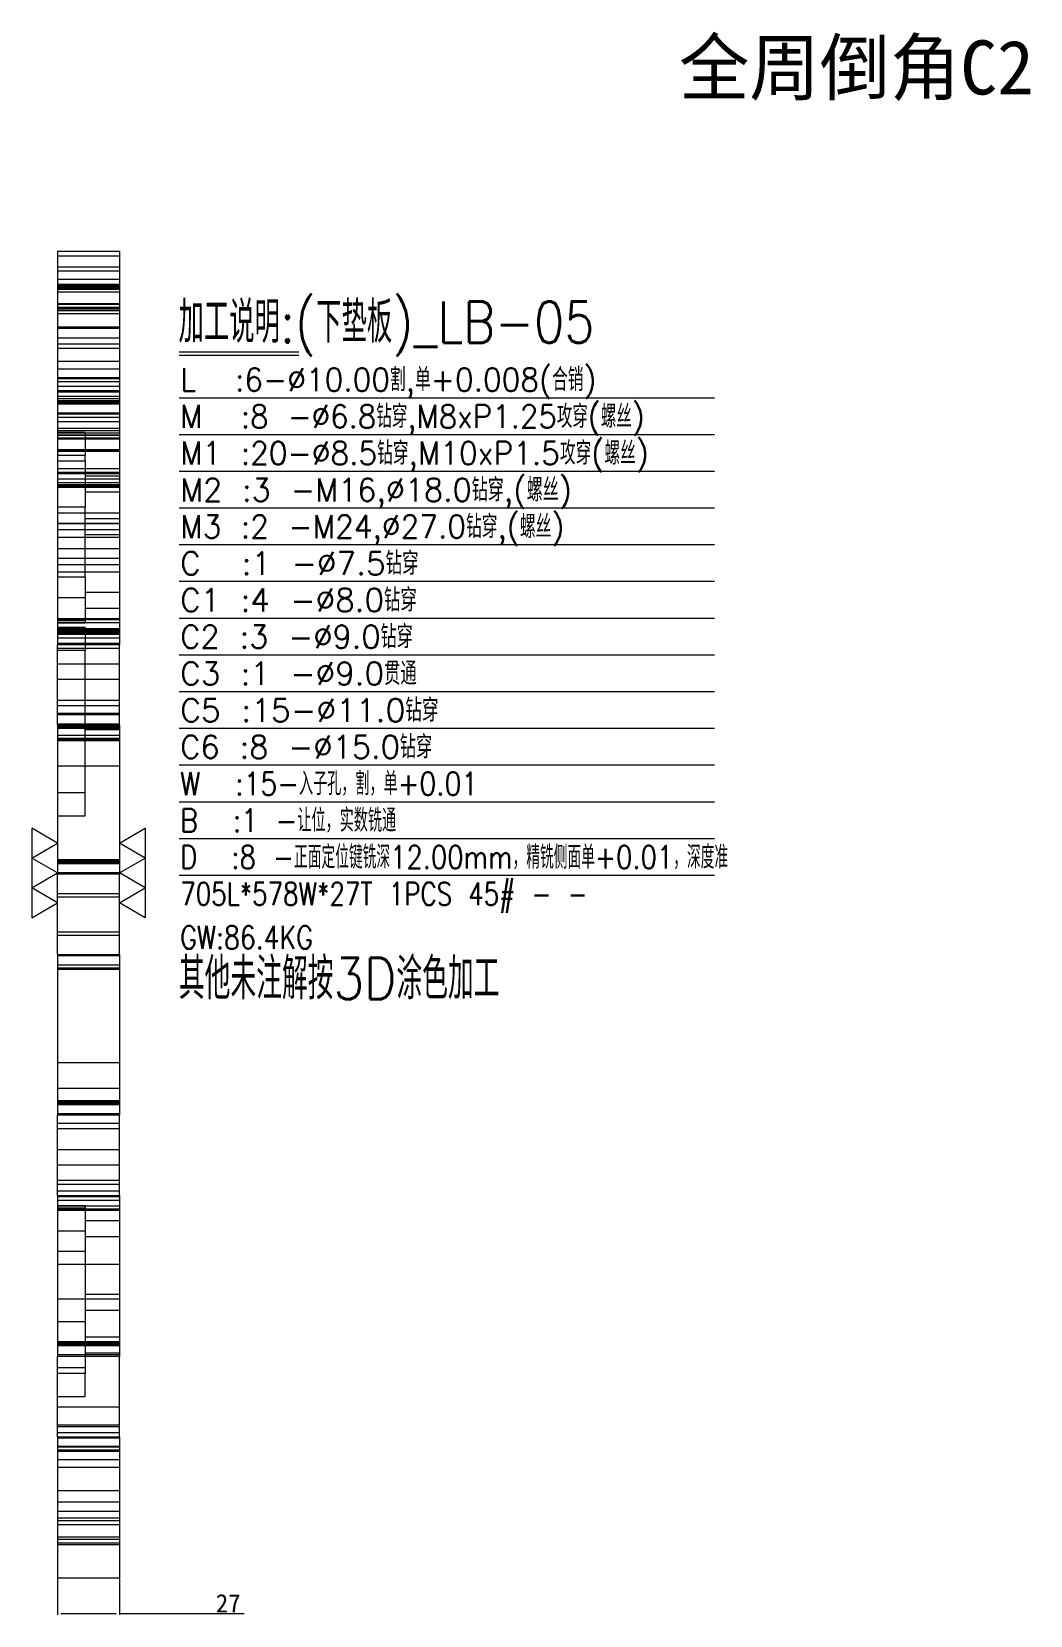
# Model space of a CAD drawing. Header units: millimetres. Extents: x 13696 to 15024, y 37673 to 38368.
# Drawn here: x 14589 to 15024, y 37678 to 38368 of the extents above; entities that cross this region are included whole.
import ezdxf
from ezdxf.enums import TextEntityAlignment as Align

# ---------------------------------------------------------------- set-up
doc = ezdxf.new("R2010")
doc.units = ezdxf.units.MM
doc.linetypes.add('DASHED', pattern=[0])
for name, color, linetype in [('dim', 4, 'Continuous'), ('LB', 7, 'Continuous'), ('LB_W', 1, 'Continuous')]:
    doc.layers.add(name, color=color, linetype=linetype)
doc.styles.add('_PUG_ERP', font='txt')
doc.styles.add('chinesef_fs', font='txt.shx', dxfattribs={"bigfont": 'gbcbig.shx'})
doc.dimstyles.new('_PUG_ERP', dxfattribs={"dimtxt": 8, "dimasz": 1.5, "dimexe": 0.5, "dimexo": 0.5, "dimgap": 0.5, "dimtad": 1, "dimtxsty": '_PUG_ERP', "dimblk": 'CLOSEDBLANK', "dimcen": 0, "dimclrd": 4, "dimclre": 4, "dimclrt": 3, "dimazin": 3, "dimtfac": 1, "dimtmove": 0, "dimatfit": 3, "dimldrblk": 'CLOSEDBLANK', "dimlwd": 9, "dimlwe": 9})

# ---------------------------------------------------------------- blocks, each defined once
blk = doc.blocks.new('*D739')
at = {"layer": 'Defpoints', "color": 0}
for p in [(14599.78, 37694.12), (14626.78, 37694.12), (14626.78, 37678.54)]:
    blk.add_point(p, dxfattribs=at)
at = {"layer": 'dim', "color": 4, "lineweight": 9}
for p, q in [((14599.78, 37693.62), (14599.78, 37678.04)), ((14626.78, 37693.62), (14626.78, 37678.04)), ((14601.28, 37678.54), (14625.28, 37678.54)), ((14626.78, 37678.54), (14681.14, 37678.54))]:
    blk.add_line(p, q, dxfattribs=at)
at = {"layer": 'dim', "color": 3, "lineweight": 13, "insert": (14674.17, 37683.04), "char_height": 8, "attachment_point": 5, "style": '_PUG_ERP'}
blk.add_mtext('27', dxfattribs=at)
blk = doc.blocks.new('_ClosedBlank')

msp = doc.modelspace()

# ---------------------------------------------------------------- linework, layer by layer
at = {"layer": 'dim', "color": 8, "linetype": 'Continuous', "lineweight": 18}
for p, q in [((14652.748, 38228.26), (14704.912, 38228.26)), ((14652.748, 38226.76), (14704.912, 38226.76)), ((14652.748, 38208.26), (14886.028, 38208.26)), ((14652.748, 38192.26), (14886.028, 38192.26)), ((14652.748, 38176.26), (14886.028, 38176.26)), ((14652.748, 38160.26), (14886.028, 38160.26)), ((14652.748, 38144.26), (14886.028, 38144.26)), ((14652.748, 38128.26), (14886.028, 38128.26)), ((14652.748, 38112.26), (14886.028, 38112.26)), ((14652.748, 38096.26), (14886.028, 38096.26)), ((14652.748, 38080.26), (14886.028, 38080.26)), ((14652.748, 38080.26), (14886.028, 38080.26)), ((14652.748, 38064.26), (14886.028, 38064.26)), ((14652.748, 38048.26), (14886.028, 38048.26)), ((14652.748, 38032.26), (14886.028, 38032.26)), ((14652.748, 38016.26), (14886.028, 38016.26)), ((14652.748, 38000.26), (14886.028, 38000.26))]:
    msp.add_line(p, q, dxfattribs=at)
at = {"layer": 'dim', "lineweight": 13}
for points in [[(14588.529, 37981.721), (14599.779, 37988.217), (14588.529, 37994.712), (14599.779, 38001.207), (14588.529, 38007.702), (14599.779, 38014.197), (14588.529, 38020.693), (14588.529, 37981.721)], [(14638.029, 37981.721), (14626.779, 37988.217), (14638.029, 37994.712), (14626.779, 38001.207), (14638.029, 38007.702), (14626.779, 38014.197), (14638.029, 38020.693), (14638.029, 37981.721)]]:
    msp.add_lwpolyline(points, close=True, dxfattribs=at)
at = {"layer": 'LB', "color": 135, "linetype": 'Continuous', "lineweight": 18}
for p, q in [((14599.779, 38272.122), (14599.779, 38100.622)), ((14599.779, 38272.122), (14626.779, 38272.122)), ((14626.779, 38272.122), (14626.779, 38100.622)), ((14599.779, 38065.622), (14599.779, 38100.622)), ((14626.779, 38065.622), (14626.779, 38100.622)), ((14599.779, 38065.622), (14599.779, 38000.622)), ((14626.779, 38065.622), (14626.779, 38000.622)), ((14599.779, 37965.622), (14599.779, 38000.622)), ((14626.779, 37965.622), (14626.779, 38000.622)), ((14599.779, 37965.622), (14599.779, 37895.622)), ((14626.779, 37965.622), (14626.779, 37895.622)), ((14599.779, 37860.622), (14599.779, 37895.622)), ((14626.779, 37860.622), (14626.779, 37895.622)), ((14599.779, 37860.622), (14599.779, 37790.622)), ((14626.779, 37860.622), (14626.779, 37790.622)), ((14599.779, 37755.622), (14599.779, 37790.622)), ((14626.779, 37755.622), (14626.779, 37790.622)), ((14599.779, 37755.622), (14599.779, 37694.122)), ((14626.779, 37755.622), (14626.779, 37694.122)), ((14599.779, 37694.122), (14626.779, 37694.122))]:
    msp.add_line(p, q, dxfattribs=at)
at = {"layer": 'LB', "color": 5, "linetype": 'DASHED', "lineweight": 13, "ltscale": 0.86151}
for p, q in [((14626.779, 38265.06), (14599.779, 38265.06)), ((14626.779, 38257.575), (14599.779, 38257.575)), ((14599.779, 38256.554), (14626.779, 38256.554)), ((14599.779, 38249.069), (14626.779, 38249.069)), ((14626.779, 38216.444), (14599.779, 38216.444)), ((14599.779, 38207.938), (14626.779, 38207.938)), ((14626.779, 38174.032), (14611.779, 38174.032)), ((14611.779, 38167.226), (14626.779, 38167.226)), ((14626.779, 38155.525), (14611.779, 38155.525)), ((14611.779, 38148.719), (14626.779, 38148.719)), ((14626.779, 38123.406), (14611.779, 38123.406)), ((14611.779, 38116.6), (14626.779, 38116.6)), ((14626.779, 38107.575), (14599.779, 38107.575)), ((14599.779, 38099.069), (14626.779, 38099.069)), ((14626.779, 38070.525), (14611.779, 38070.525)), ((14611.779, 38063.719), (14626.779, 38063.719)), ((14626.779, 37867.175), (14599.779, 37867.175)), ((14599.779, 37858.669), (14626.779, 37858.669)), ((14626.779, 37849.644), (14611.779, 37849.644)), ((14611.779, 37842.838), (14626.779, 37842.838)), ((14626.779, 37817.525), (14611.779, 37817.525)), ((14611.779, 37810.719), (14626.779, 37810.719)), ((14626.779, 37799.018), (14611.779, 37799.018)), ((14611.779, 37792.212), (14626.779, 37792.212)), ((14626.779, 37759.962), (14599.779, 37759.962)), ((14599.779, 37751.456), (14626.779, 37751.456)), ((14626.779, 37717.175), (14599.779, 37717.175)), ((14599.779, 37708.669), (14626.779, 37708.669))]:
    msp.add_line(p, q, dxfattribs=at)
at = {"layer": 'LB', "color": 135, "linetype": 'DASHED', "lineweight": 13, "ltscale": 0.86151}
for p, q in [((14626.779, 38263.38), (14599.779, 38263.38)), ((14599.779, 38254.38), (14626.779, 38254.38)), ((14626.779, 38103.503), (14599.779, 38103.503)), ((14626.779, 38092.126), (14599.779, 38092.126)), ((14599.779, 38076.496), (14626.779, 38076.496)), ((14599.779, 38074.119), (14626.779, 38074.119)), ((14626.779, 37992.126), (14599.779, 37992.126)), ((14599.779, 37974.119), (14626.779, 37974.119)), ((14599.779, 37895.622), (14599.779, 37895.622)), ((14599.779, 37895.622), (14599.779, 37895.622)), ((14626.779, 37892.126), (14599.779, 37892.126)), ((14626.779, 37895.622), (14626.779, 37895.622)), ((14626.779, 37895.622), (14626.779, 37895.622)), ((14626.779, 37889.741), (14599.779, 37889.741)), ((14599.779, 37874.119), (14626.779, 37874.119)), ((14599.779, 37862.734), (14626.779, 37862.734))]:
    msp.add_line(p, q, dxfattribs=at)
at = {"layer": 'LB', "color": 155, "linetype": 'DASHED', "lineweight": 13, "ltscale": 0.86151}
for p, q in [((14626.779, 38257.043), (14599.779, 38257.043)), ((14626.779, 38255.436), (14599.779, 38255.436)), ((14626.779, 38249.092), (14599.779, 38249.092)), ((14626.779, 38249.091), (14599.779, 38249.091)), ((14626.779, 38247.615), (14599.779, 38247.615)), ((14626.779, 38246.368), (14599.779, 38246.368)), ((14626.779, 38246.192), (14599.779, 38246.192)), ((14626.779, 38238.406), (14599.779, 38238.406)), ((14626.779, 38231.524), (14599.779, 38231.524)), ((14626.779, 38229.634), (14599.779, 38229.634)), ((14626.779, 38216.531), (14599.779, 38216.531)), ((14626.779, 38215.151), (14599.779, 38215.151)), ((14626.779, 38213.132), (14599.779, 38213.132)), ((14626.779, 38211.207), (14599.779, 38211.207)), ((14626.779, 38206.912), (14599.779, 38206.912)), ((14626.779, 38206.378), (14599.779, 38206.378)), ((14626.779, 38201.425), (14599.779, 38201.425)), ((14626.779, 38201.072), (14599.779, 38201.072)), ((14626.779, 38190.671), (14599.779, 38190.671)), ((14626.779, 38190.318), (14599.779, 38190.318)), ((14626.779, 38190.171), (14599.779, 38190.171)), ((14626.779, 38185.366), (14599.779, 38185.366)), ((14626.779, 38184.834), (14599.779, 38184.834)), ((14611.779, 38183.122), (14599.779, 38183.122)), ((14626.779, 38177.219), (14599.779, 38177.219)), ((14626.779, 38175.037), (14599.779, 38175.037)), ((14626.779, 38172.788), (14599.779, 38172.788)), ((14626.779, 38171.094), (14599.779, 38171.094)), ((14626.779, 38170.292), (14599.779, 38170.292)), ((14626.779, 38169.677), (14599.779, 38169.677)), ((14626.779, 38169.343), (14599.779, 38169.343)), ((14626.779, 38157.913), (14599.779, 38157.913)), ((14626.779, 38153.484), (14599.779, 38153.484)), ((14611.779, 38121.122), (14599.779, 38121.122)), ((14626.779, 38111.531), (14599.779, 38111.531)), ((14626.779, 38110.151), (14599.779, 38110.151)), ((14626.779, 38106.924), (14599.779, 38106.924)), ((14626.779, 38106.53), (14599.779, 38106.53)), ((14626.779, 38106.207), (14599.779, 38106.207)), ((14626.779, 38106.042), (14599.779, 38106.042)), ((14626.779, 38105.608), (14599.779, 38105.608)), ((14626.779, 38105.142), (14599.779, 38105.142)), ((14626.779, 38101.207), (14599.779, 38101.207)), ((14611.779, 38098.122), (14599.779, 38098.122)), ((14626.779, 38070.037), (14599.779, 38070.037)), ((14626.779, 38066.093), (14599.779, 38066.093)), ((14626.779, 38065.037), (14599.779, 38065.037)), ((14626.779, 38064.713), (14599.779, 38064.713)), ((14626.779, 38061.093), (14599.779, 38061.093)), ((14626.779, 38059.713), (14599.779, 38059.713)), ((14611.779, 38036.122), (14599.779, 38036.122)), ((14611.779, 38036.122), (14599.779, 38036.122)), ((14626.779, 38006.924), (14599.779, 38006.924)), ((14626.779, 38006.531), (14599.779, 38006.531)), ((14626.779, 38006.53), (14599.779, 38006.53)), ((14626.779, 38006.042), (14599.779, 38006.042)), ((14626.779, 38005.608), (14599.779, 38005.608)), ((14626.779, 38005.151), (14599.779, 38005.151)), ((14626.779, 38005.142), (14599.779, 38005.142)), ((14626.779, 38001.207), (14599.779, 38001.207)), ((14626.779, 37965.037), (14599.779, 37965.037)), ((14626.779, 37961.093), (14599.779, 37961.093)), ((14626.779, 37959.713), (14599.779, 37959.713)), ((14626.779, 37901.926), (14599.779, 37901.926)), ((14626.779, 37901.531), (14599.779, 37901.531)), ((14626.779, 37901.53), (14599.779, 37901.53)), ((14626.779, 37901.056), (14599.779, 37901.056)), ((14626.779, 37900.615), (14599.779, 37900.615)), ((14626.779, 37900.151), (14599.779, 37900.151)), ((14626.779, 37900.142), (14599.779, 37900.142)), ((14626.779, 37860.037), (14599.779, 37860.037)), ((14626.779, 37856.093), (14599.779, 37856.093)), ((14626.779, 37854.713), (14599.779, 37854.713)), ((14611.779, 37845.122), (14599.779, 37845.122)), ((14626.779, 37796.929), (14599.779, 37796.929)), ((14626.779, 37796.531), (14599.779, 37796.531)), ((14626.779, 37796.53), (14599.779, 37796.53)), ((14626.779, 37796.092), (14599.779, 37796.092)), ((14626.779, 37795.635), (14599.779, 37795.635)), ((14626.779, 37795.151), (14599.779, 37795.151)), ((14626.779, 37795.142), (14599.779, 37795.142)), ((14626.779, 37791.207), (14599.779, 37791.207)), ((14611.779, 37783.122), (14599.779, 37783.122)), ((14626.779, 37755.037), (14599.779, 37755.037)), ((14626.779, 37751.093), (14599.779, 37751.093)), ((14626.779, 37749.713), (14599.779, 37749.713)), ((14626.779, 37717.153), (14599.779, 37717.153)), ((14626.779, 37710.808), (14599.779, 37710.808)), ((14626.779, 37709.201), (14599.779, 37709.201))]:
    msp.add_line(p, q, dxfattribs=at)
at = {"layer": 'LB', "color": 31, "linetype": 'DASHED', "lineweight": 13, "ltscale": 0.86151}
for p, q in [((14626.779, 38255.865), (14599.779, 38255.865)), ((14626.779, 38247.122), (14599.779, 38247.122)), ((14599.779, 38244.865), (14626.779, 38244.865)), ((14599.779, 38239.122), (14626.779, 38239.122)), ((14626.779, 38238.406), (14599.779, 38238.406)), ((14626.779, 38220.618), (14599.779, 38220.618)), ((14626.779, 38208.822), (14599.779, 38208.822)), ((14626.779, 38206.172), (14599.779, 38206.172)), ((14599.779, 38206.171), (14626.779, 38206.171)), ((14626.779, 38206.171), (14599.779, 38206.171)), ((14599.779, 38205.618), (14626.779, 38205.618)), ((14626.779, 38201.572), (14599.779, 38201.572)), ((14626.779, 38201.572), (14599.779, 38201.572)), ((14626.779, 38201.572), (14599.779, 38201.572)), ((14626.779, 38201.572), (14599.779, 38201.572)), ((14626.779, 38201.572), (14599.779, 38201.572)), ((14626.779, 38199.622), (14599.779, 38199.622)), ((14599.779, 38197.822), (14626.779, 38197.822)), ((14626.779, 38194.832), (14599.779, 38194.832)), ((14626.779, 38193.792), (14599.779, 38193.792)), ((14626.779, 38192.752), (14599.779, 38192.752)), ((14599.779, 38192.122), (14626.779, 38192.122)), ((14626.779, 38191.712), (14599.779, 38191.712)), ((14599.779, 38190.172), (14599.779, 38190.172)), ((14599.779, 38190.172), (14599.779, 38190.172)), ((14599.779, 38190.172), (14599.779, 38190.172)), ((14626.779, 38190.172), (14599.779, 38190.172)), ((14626.779, 38190.172), (14599.779, 38190.172)), ((14626.779, 38190.172), (14599.779, 38190.172)), ((14626.779, 38190.172), (14599.779, 38190.172)), ((14626.779, 38190.172), (14599.779, 38190.172)), ((14626.779, 38190.172), (14599.779, 38190.172)), ((14626.779, 38190.172), (14599.779, 38190.172)), ((14626.779, 38190.171), (14599.779, 38190.171)), ((14626.779, 38190.171), (14599.779, 38190.171)), ((14626.779, 38190.172), (14626.779, 38190.172)), ((14626.779, 38190.172), (14626.779, 38190.172)), ((14626.779, 38190.172), (14626.779, 38190.172)), ((14626.779, 38185.572), (14599.779, 38185.572)), ((14626.779, 38185.572), (14599.779, 38185.572)), ((14626.779, 38185.572), (14599.779, 38185.572)), ((14599.779, 38153.484), (14626.779, 38153.484)), ((14626.779, 38150.622), (14599.779, 38150.622)), ((14626.779, 38147.38), (14599.779, 38147.38)), ((14599.779, 38138.38), (14626.779, 38138.38)), ((14599.779, 38135.622), (14626.779, 38135.622)), ((14599.779, 38085.622), (14626.779, 38085.622)), ((14626.779, 38058.822), (14599.779, 38058.822)), ((14599.779, 38047.822), (14626.779, 38047.822)), ((14626.779, 37990.622), (14599.779, 37990.622)), ((14599.779, 37975.622), (14626.779, 37975.622)), ((14626.779, 37918.422), (14599.779, 37918.422)), ((14599.779, 37907.422), (14626.779, 37907.422)), ((14626.779, 37880.622), (14599.779, 37880.622)), ((14599.779, 37865.622), (14626.779, 37865.622)), ((14626.779, 37830.622), (14599.779, 37830.622)), ((14599.779, 37815.622), (14626.779, 37815.622)), ((14626.779, 37768.422), (14599.779, 37768.422)), ((14626.779, 37760.618), (14599.779, 37760.618)), ((14599.779, 37757.422), (14626.779, 37757.422)), ((14599.779, 37745.618), (14626.779, 37745.618)), ((14626.779, 37727.122), (14599.779, 37727.122)), ((14626.779, 37722.995), (14599.779, 37722.995)), ((14599.779, 37719.122), (14626.779, 37719.122)), ((14599.779, 37711.995), (14626.779, 37711.995))]:
    msp.add_line(p, q, dxfattribs=at)
at = {"layer": 'LB', "color": 2, "linetype": 'DASHED', "lineweight": 13, "ltscale": 0.86151}
for p, q in [((14611.779, 38193.122), (14599.779, 38193.122)), ((14611.779, 38193.122), (14611.779, 38183.122)), ((14599.779, 38180.629), (14599.779, 38180.629)), ((14611.779, 38180.629), (14599.779, 38180.629)), ((14611.779, 38180.629), (14611.779, 38183.122)), ((14611.779, 38180.629), (14611.779, 38160.629)), ((14611.779, 38160.629), (14599.779, 38160.629)), ((14611.779, 38130.003), (14611.779, 38160.629)), ((14599.779, 38130.003), (14599.779, 38130.003)), ((14611.779, 38130.003), (14599.779, 38130.003)), ((14611.779, 38130.003), (14611.779, 38110.003)), ((14599.779, 38111.122), (14611.779, 38111.122)), ((14611.779, 38110.003), (14599.779, 38110.003)), ((14611.779, 38108.122), (14599.779, 38108.122)), ((14611.779, 38108.122), (14611.779, 38098.122)), ((14611.779, 38036.122), (14611.779, 38098.122)), ((14611.779, 38026.122), (14611.779, 38036.122)), ((14599.779, 38026.122), (14611.779, 38026.122)), ((14611.779, 37856.241), (14599.779, 37856.241)), ((14611.779, 37856.241), (14611.779, 37855.122)), ((14611.779, 37855.122), (14599.779, 37855.122)), ((14611.779, 37855.122), (14611.779, 37845.122)), ((14611.779, 37845.122), (14611.779, 37783.122)), ((14599.779, 37836.241), (14599.779, 37836.241)), ((14611.779, 37836.241), (14599.779, 37836.241)), ((14611.779, 37805.615), (14599.779, 37805.615)), ((14599.779, 37785.615), (14599.779, 37785.615)), ((14611.779, 37785.615), (14599.779, 37785.615)), ((14611.779, 37773.122), (14611.779, 37783.122)), ((14599.779, 37773.122), (14611.779, 37773.122))]:
    msp.add_line(p, q, dxfattribs=at)
at = {"layer": 'LB_W', "color": 1, "linetype": 'DASHED', "lineweight": 13, "ltscale": 0.86151}
for p, q in [((14626.779, 38269.889), (14599.779, 38269.889)), ((14599.779, 38259.889), (14626.779, 38259.889)), ((14626.779, 38246.133), (14599.779, 38246.133)), ((14626.779, 38234.122), (14599.779, 38234.122)), ((14599.779, 38224.122), (14626.779, 38224.122)), ((14626.779, 38216.952), (14599.779, 38216.952)), ((14626.779, 38210.622), (14599.779, 38210.622)), ((14626.779, 38175.622), (14599.779, 38175.622)), ((14626.779, 38169.71), (14599.779, 38169.71)), ((14626.779, 38169.709), (14599.779, 38169.709)), ((14626.779, 38169.707), (14599.779, 38169.707)), ((14626.779, 38169.705), (14599.779, 38169.705)), ((14626.779, 38169.703), (14599.779, 38169.703)), ((14626.779, 38169.701), (14599.779, 38169.701)), ((14626.779, 38169.699), (14599.779, 38169.699)), ((14626.779, 38169.697), (14599.779, 38169.697)), ((14626.779, 38169.696), (14599.779, 38169.696)), ((14626.779, 38169.694), (14599.779, 38169.694)), ((14626.779, 38169.692), (14599.779, 38169.692)), ((14626.779, 38169.69), (14599.779, 38169.69)), ((14626.779, 38169.688), (14599.779, 38169.688)), ((14626.779, 38169.686), (14599.779, 38169.686)), ((14626.779, 38169.685), (14599.779, 38169.685)), ((14626.779, 38169.683), (14599.779, 38169.683)), ((14626.779, 38169.681), (14599.779, 38169.681)), ((14626.779, 38169.679), (14599.779, 38169.679)), ((14626.779, 38169.677), (14599.779, 38169.677)), ((14626.779, 38169.676), (14599.779, 38169.676)), ((14626.779, 38169.674), (14599.779, 38169.674)), ((14626.779, 38169.672), (14599.779, 38169.672)), ((14626.779, 38169.67), (14599.779, 38169.67)), ((14626.779, 38169.668), (14599.779, 38169.668)), ((14626.779, 38169.667), (14599.779, 38169.667)), ((14626.779, 38169.665), (14599.779, 38169.665)), ((14626.779, 38169.663), (14599.779, 38169.663)), ((14626.779, 38169.661), (14599.779, 38169.661)), ((14626.779, 38169.659), (14599.779, 38169.659)), ((14626.779, 38169.658), (14599.779, 38169.658)), ((14626.779, 38169.656), (14599.779, 38169.656)), ((14626.779, 38169.654), (14599.779, 38169.654)), ((14626.779, 38169.652), (14599.779, 38169.652)), ((14626.779, 38169.651), (14599.779, 38169.651)), ((14626.779, 38169.649), (14599.779, 38169.649)), ((14626.779, 38169.647), (14599.779, 38169.647)), ((14626.779, 38169.645), (14599.779, 38169.645)), ((14626.779, 38169.643), (14599.779, 38169.643)), ((14626.779, 38169.642), (14599.779, 38169.642)), ((14626.779, 38169.64), (14599.779, 38169.64)), ((14626.779, 38169.638), (14599.779, 38169.638)), ((14626.779, 38169.636), (14599.779, 38169.636)), ((14626.779, 38169.635), (14599.779, 38169.635)), ((14626.779, 38169.633), (14599.779, 38169.633)), ((14626.779, 38169.631), (14599.779, 38169.631)), ((14626.779, 38169.63), (14599.779, 38169.63)), ((14626.779, 38169.628), (14599.779, 38169.628)), ((14626.779, 38169.626), (14599.779, 38169.626)), ((14626.779, 38169.624), (14599.779, 38169.624)), ((14626.779, 38169.623), (14599.779, 38169.623)), ((14626.779, 38169.621), (14599.779, 38169.621)), ((14626.779, 38169.619), (14599.779, 38169.619)), ((14626.779, 38169.618), (14599.779, 38169.618)), ((14626.779, 38169.616), (14599.779, 38169.616)), ((14626.779, 38169.614), (14599.779, 38169.614)), ((14626.779, 38169.612), (14599.779, 38169.612)), ((14626.779, 38169.611), (14599.779, 38169.611)), ((14626.779, 38169.609), (14599.779, 38169.609)), ((14626.779, 38169.607), (14599.779, 38169.607)), ((14626.779, 38169.606), (14599.779, 38169.606)), ((14626.779, 38169.604), (14599.779, 38169.604)), ((14626.779, 38169.602), (14599.779, 38169.602)), ((14626.779, 38169.601), (14599.779, 38169.601)), ((14626.779, 38169.599), (14599.779, 38169.599)), ((14626.779, 38169.597), (14599.779, 38169.597)), ((14626.779, 38169.596), (14599.779, 38169.596)), ((14626.779, 38169.594), (14599.779, 38169.594)), ((14626.779, 38169.592), (14599.779, 38169.592)), ((14626.779, 38169.591), (14599.779, 38169.591)), ((14626.779, 38169.589), (14599.779, 38169.589)), ((14626.779, 38169.587), (14599.779, 38169.587)), ((14626.779, 38169.586), (14599.779, 38169.586)), ((14626.779, 38169.584), (14599.779, 38169.584)), ((14626.779, 38169.582), (14599.779, 38169.582)), ((14626.779, 38169.581), (14599.779, 38169.581)), ((14626.779, 38169.579), (14599.779, 38169.579)), ((14626.779, 38169.578), (14599.779, 38169.578)), ((14626.779, 38169.576), (14599.779, 38169.576)), ((14626.779, 38169.574), (14599.779, 38169.574)), ((14626.779, 38169.573), (14599.779, 38169.573)), ((14626.779, 38169.571), (14599.779, 38169.571)), ((14626.779, 38169.569), (14599.779, 38169.569)), ((14626.779, 38169.568), (14599.779, 38169.568)), ((14626.779, 38169.566), (14599.779, 38169.566)), ((14626.779, 38169.565), (14599.779, 38169.565)), ((14626.779, 38169.563), (14599.779, 38169.563)), ((14626.779, 38169.562), (14599.779, 38169.562)), ((14626.779, 38169.56), (14599.779, 38169.56)), ((14626.779, 38169.558), (14599.779, 38169.558)), ((14626.779, 38169.557), (14599.779, 38169.557)), ((14626.779, 38169.555), (14599.779, 38169.555)), ((14626.779, 38169.554), (14599.779, 38169.554)), ((14626.779, 38169.552), (14599.779, 38169.552)), ((14626.779, 38169.551), (14599.779, 38169.551)), ((14626.779, 38169.549), (14599.779, 38169.549)), ((14626.779, 38169.547), (14599.779, 38169.547)), ((14626.779, 38169.546), (14599.779, 38169.546)), ((14626.779, 38169.544), (14599.779, 38169.544)), ((14626.779, 38169.543), (14599.779, 38169.543)), ((14626.779, 38169.541), (14599.779, 38169.541)), ((14626.779, 38169.54), (14599.779, 38169.54)), ((14626.779, 38169.538), (14599.779, 38169.538)), ((14626.779, 38169.537), (14599.779, 38169.537)), ((14626.779, 38169.535), (14599.779, 38169.535)), ((14626.779, 38169.534), (14599.779, 38169.534)), ((14626.779, 38169.532), (14599.779, 38169.532)), ((14626.779, 38169.531), (14599.779, 38169.531)), ((14626.779, 38169.529), (14599.779, 38169.529)), ((14626.779, 38169.528), (14599.779, 38169.528)), ((14626.779, 38169.526), (14599.779, 38169.526)), ((14626.779, 38169.525), (14599.779, 38169.525)), ((14626.779, 38169.523), (14599.779, 38169.523)), ((14626.779, 38169.522), (14599.779, 38169.522)), ((14626.779, 38169.52), (14599.779, 38169.52)), ((14626.779, 38169.519), (14599.779, 38169.519)), ((14626.779, 38169.517), (14599.779, 38169.517)), ((14626.779, 38169.516), (14599.779, 38169.516)), ((14626.779, 38169.514), (14599.779, 38169.514)), ((14626.779, 38169.513), (14599.779, 38169.513)), ((14626.779, 38169.511), (14599.779, 38169.511)), ((14626.779, 38169.51), (14599.779, 38169.51)), ((14626.779, 38169.508), (14599.779, 38169.508)), ((14626.779, 38169.507), (14599.779, 38169.507)), ((14626.779, 38169.505), (14599.779, 38169.505)), ((14626.779, 38169.504), (14599.779, 38169.504)), ((14626.779, 38169.503), (14599.779, 38169.503)), ((14626.779, 38169.501), (14599.779, 38169.501)), ((14626.779, 38169.5), (14599.779, 38169.5)), ((14626.779, 38169.498), (14599.779, 38169.498)), ((14626.779, 38169.497), (14599.779, 38169.497)), ((14626.779, 38169.495), (14599.779, 38169.495)), ((14626.779, 38169.494), (14599.779, 38169.494)), ((14626.779, 38169.493), (14599.779, 38169.493)), ((14626.779, 38169.491), (14599.779, 38169.491)), ((14626.779, 38169.49), (14599.779, 38169.49)), ((14626.779, 38169.488), (14599.779, 38169.488)), ((14626.779, 38169.487), (14599.779, 38169.487)), ((14626.779, 38169.486), (14599.779, 38169.486)), ((14626.779, 38169.484), (14599.779, 38169.484)), ((14626.779, 38169.483), (14599.779, 38169.483)), ((14626.779, 38169.482), (14599.779, 38169.482)), ((14626.779, 38169.48), (14599.779, 38169.48)), ((14626.779, 38169.479), (14599.779, 38169.479)), ((14626.779, 38169.477), (14599.779, 38169.477)), ((14626.779, 38169.476), (14599.779, 38169.476)), ((14626.779, 38169.475), (14599.779, 38169.475)), ((14626.779, 38169.473), (14599.779, 38169.473)), ((14626.779, 38169.472), (14599.779, 38169.472)), ((14626.779, 38169.471), (14599.779, 38169.471)), ((14626.779, 38169.469), (14599.779, 38169.469)), ((14626.779, 38169.468), (14599.779, 38169.468)), ((14626.779, 38169.467), (14599.779, 38169.467)), ((14626.779, 38169.465), (14599.779, 38169.465)), ((14626.779, 38169.464), (14599.779, 38169.464)), ((14626.779, 38169.463), (14599.779, 38169.463)), ((14626.779, 38169.461), (14599.779, 38169.461)), ((14626.779, 38169.46), (14599.779, 38169.46)), ((14626.779, 38169.459), (14599.779, 38169.459)), ((14626.779, 38169.458), (14599.779, 38169.458)), ((14626.779, 38169.456), (14599.779, 38169.456)), ((14626.779, 38169.455), (14599.779, 38169.455)), ((14626.779, 38169.454), (14599.779, 38169.454)), ((14626.779, 38169.452), (14599.779, 38169.452)), ((14626.779, 38169.451), (14599.779, 38169.451)), ((14626.779, 38169.45), (14599.779, 38169.45)), ((14626.779, 38169.449), (14599.779, 38169.449)), ((14626.779, 38169.447), (14599.779, 38169.447)), ((14626.779, 38169.446), (14599.779, 38169.446)), ((14626.779, 38169.445), (14599.779, 38169.445)), ((14626.779, 38169.444), (14599.779, 38169.444)), ((14626.779, 38169.442), (14599.779, 38169.442)), ((14626.779, 38169.441), (14599.779, 38169.441)), ((14626.779, 38169.44), (14599.779, 38169.44)), ((14626.779, 38169.439), (14599.779, 38169.439)), ((14626.779, 38169.437), (14599.779, 38169.437)), ((14626.779, 38169.436), (14599.779, 38169.436)), ((14626.779, 38169.435), (14599.779, 38169.435)), ((14626.779, 38169.434), (14599.779, 38169.434)), ((14626.779, 38169.433), (14599.779, 38169.433)), ((14626.779, 38169.431), (14599.779, 38169.431)), ((14626.779, 38169.43), (14599.779, 38169.43)), ((14626.779, 38169.429), (14599.779, 38169.429)), ((14626.779, 38169.428), (14599.779, 38169.428)), ((14626.779, 38169.427), (14599.779, 38169.427)), ((14626.779, 38169.426), (14599.779, 38169.426)), ((14626.779, 38169.424), (14599.779, 38169.424)), ((14626.779, 38169.423), (14599.779, 38169.423)), ((14626.779, 38169.422), (14599.779, 38169.422)), ((14626.779, 38169.421), (14599.779, 38169.421)), ((14626.779, 38169.42), (14599.779, 38169.42)), ((14626.779, 38169.419), (14599.779, 38169.419)), ((14626.779, 38169.417), (14599.779, 38169.417)), ((14626.779, 38169.416), (14599.779, 38169.416)), ((14626.779, 38169.415), (14599.779, 38169.415)), ((14626.779, 38169.414), (14599.779, 38169.414)), ((14626.779, 38169.413), (14599.779, 38169.413)), ((14626.779, 38169.412), (14599.779, 38169.412)), ((14626.779, 38169.411), (14599.779, 38169.411)), ((14626.779, 38169.41), (14599.779, 38169.41)), ((14626.779, 38169.408), (14599.779, 38169.408)), ((14626.779, 38169.407), (14599.779, 38169.407)), ((14626.779, 38169.406), (14599.779, 38169.406)), ((14626.779, 38169.405), (14599.779, 38169.405)), ((14626.779, 38169.404), (14599.779, 38169.404)), ((14626.779, 38169.403), (14599.779, 38169.403)), ((14626.779, 38169.402), (14599.779, 38169.402)), ((14626.779, 38169.401), (14599.779, 38169.401)), ((14626.779, 38169.4), (14599.779, 38169.4)), ((14626.779, 38169.399), (14599.779, 38169.399)), ((14626.779, 38169.398), (14599.779, 38169.398)), ((14626.779, 38169.397), (14599.779, 38169.397)), ((14626.779, 38169.396), (14599.779, 38169.396)), ((14626.779, 38169.395), (14599.779, 38169.395)), ((14626.779, 38169.393), (14599.779, 38169.393)), ((14626.779, 38169.392), (14599.779, 38169.392)), ((14626.779, 38169.391), (14599.779, 38169.391)), ((14626.779, 38169.39), (14599.779, 38169.39)), ((14626.779, 38169.389), (14599.779, 38169.389)), ((14626.779, 38169.388), (14599.779, 38169.388)), ((14626.779, 38169.387), (14599.779, 38169.387)), ((14626.779, 38169.386), (14599.779, 38169.386)), ((14626.779, 38169.385), (14599.779, 38169.385)), ((14626.779, 38169.384), (14599.779, 38169.384)), ((14626.779, 38169.383), (14599.779, 38169.383)), ((14626.779, 38169.382), (14599.779, 38169.382)), ((14626.779, 38169.381), (14599.779, 38169.381)), ((14626.779, 38169.38), (14599.779, 38169.38)), ((14626.779, 38169.379), (14599.779, 38169.379)), ((14626.779, 38169.379), (14599.779, 38169.379)), ((14626.779, 38169.378), (14599.779, 38169.378)), ((14626.779, 38169.377), (14599.779, 38169.377)), ((14626.779, 38169.376), (14599.779, 38169.376)), ((14626.779, 38169.375), (14599.779, 38169.375)), ((14626.779, 38169.374), (14599.779, 38169.374)), ((14626.779, 38169.373), (14599.779, 38169.373)), ((14626.779, 38169.372), (14599.779, 38169.372)), ((14626.779, 38169.371), (14599.779, 38169.371)), ((14626.779, 38169.37), (14599.779, 38169.37)), ((14626.779, 38169.369), (14599.779, 38169.369)), ((14626.779, 38169.368), (14599.779, 38169.368)), ((14626.779, 38169.367), (14599.779, 38169.367)), ((14626.779, 38169.366), (14599.779, 38169.366)), ((14626.779, 38169.366), (14599.779, 38169.366)), ((14626.779, 38169.365), (14599.779, 38169.365)), ((14626.779, 38169.364), (14599.779, 38169.364)), ((14626.779, 38169.363), (14599.779, 38169.363)), ((14626.779, 38169.362), (14599.779, 38169.362)), ((14626.779, 38169.361), (14599.779, 38169.361)), ((14626.779, 38169.36), (14599.779, 38169.36)), ((14626.779, 38169.359), (14599.779, 38169.359)), ((14626.779, 38169.359), (14599.779, 38169.359)), ((14626.779, 38169.358), (14599.779, 38169.358)), ((14626.779, 38169.357), (14599.779, 38169.357)), ((14626.779, 38169.356), (14599.779, 38169.356)), ((14626.779, 38169.355), (14599.779, 38169.355)), ((14626.779, 38169.354), (14599.779, 38169.354)), ((14626.779, 38169.354), (14599.779, 38169.354)), ((14626.779, 38169.353), (14599.779, 38169.353)), ((14626.779, 38169.352), (14599.779, 38169.352)), ((14626.779, 38169.351), (14599.779, 38169.351)), ((14626.779, 38169.35), (14599.779, 38169.35)), ((14626.779, 38169.35), (14599.779, 38169.35)), ((14626.779, 38169.349), (14599.779, 38169.349)), ((14626.779, 38169.348), (14599.779, 38169.348)), ((14626.779, 38169.347), (14599.779, 38169.347)), ((14626.779, 38169.346), (14599.779, 38169.346)), ((14626.779, 38169.346), (14599.779, 38169.346)), ((14626.779, 38169.345), (14599.779, 38169.345)), ((14626.779, 38169.344), (14599.779, 38169.344)), ((14626.779, 38169.343), (14599.779, 38169.343)), ((14599.779, 38169.291), (14626.779, 38169.291)), ((14626.779, 38142.418), (14599.779, 38142.418)), ((14599.779, 38132.418), (14626.779, 38132.418)), ((14626.779, 38111.952), (14599.779, 38111.952)), ((14626.779, 38106.952), (14599.779, 38106.952)), ((14626.779, 38105.622), (14599.779, 38105.622)), ((14626.779, 38070.622), (14599.779, 38070.622)), ((14599.779, 38064.292), (14626.779, 38064.292)), ((14599.779, 38059.292), (14626.779, 38059.292)), ((14626.779, 38006.952), (14599.779, 38006.952)), ((14626.779, 38006.952), (14599.779, 38006.952)), ((14599.779, 37959.292), (14626.779, 37959.292)), ((14626.779, 37901.952), (14599.779, 37901.952)), ((14626.779, 37901.952), (14599.779, 37901.952)), ((14626.779, 37896.207), (14599.779, 37896.207)), ((14626.779, 37896.204), (14599.779, 37896.204)), ((14626.779, 37896.2), (14599.779, 37896.2)), ((14626.779, 37896.197), (14599.779, 37896.197)), ((14626.779, 37896.193), (14599.779, 37896.193)), ((14626.779, 37896.19), (14599.779, 37896.19)), ((14626.779, 37896.186), (14599.779, 37896.186)), ((14626.779, 37896.183), (14599.779, 37896.183)), ((14626.779, 37896.179), (14599.779, 37896.179)), ((14626.779, 37896.176), (14599.779, 37896.176)), ((14626.779, 37896.172), (14599.779, 37896.172)), ((14626.779, 37896.169), (14599.779, 37896.169)), ((14626.779, 37896.165), (14599.779, 37896.165)), ((14626.779, 37896.162), (14599.779, 37896.162)), ((14626.779, 37896.159), (14599.779, 37896.159)), ((14626.779, 37896.155), (14599.779, 37896.155)), ((14626.779, 37896.152), (14599.779, 37896.152)), ((14626.779, 37896.148), (14599.779, 37896.148)), ((14626.779, 37896.145), (14599.779, 37896.145)), ((14626.779, 37896.142), (14599.779, 37896.142)), ((14626.779, 37896.138), (14599.779, 37896.138)), ((14626.779, 37896.135), (14599.779, 37896.135)), ((14626.779, 37896.132), (14599.779, 37896.132)), ((14626.779, 37896.128), (14599.779, 37896.128)), ((14626.779, 37896.125), (14599.779, 37896.125)), ((14626.779, 37896.122), (14599.779, 37896.122)), ((14626.779, 37896.118), (14599.779, 37896.118)), ((14626.779, 37896.115), (14599.779, 37896.115)), ((14626.779, 37896.112), (14599.779, 37896.112)), ((14626.779, 37896.108), (14599.779, 37896.108)), ((14626.779, 37896.105), (14599.779, 37896.105)), ((14626.779, 37896.102), (14599.779, 37896.102)), ((14626.779, 37896.099), (14599.779, 37896.099)), ((14626.779, 37896.095), (14599.779, 37896.095)), ((14626.779, 37896.092), (14599.779, 37896.092)), ((14626.779, 37896.089), (14599.779, 37896.089)), ((14626.779, 37896.086), (14599.779, 37896.086)), ((14626.779, 37896.083), (14599.779, 37896.083)), ((14626.779, 37896.079), (14599.779, 37896.079)), ((14626.779, 37896.076), (14599.779, 37896.076)), ((14626.779, 37896.073), (14599.779, 37896.073)), ((14626.779, 37896.07), (14599.779, 37896.07)), ((14626.779, 37896.067), (14599.779, 37896.067)), ((14626.779, 37896.063), (14599.779, 37896.063)), ((14626.779, 37896.06), (14599.779, 37896.06)), ((14626.779, 37896.057), (14599.779, 37896.057)), ((14626.779, 37896.054), (14599.779, 37896.054)), ((14626.779, 37896.051), (14599.779, 37896.051)), ((14626.779, 37896.048), (14599.779, 37896.048)), ((14626.779, 37896.045), (14599.779, 37896.045)), ((14626.779, 37896.042), (14599.779, 37896.042)), ((14626.779, 37896.039), (14599.779, 37896.039)), ((14626.779, 37896.036), (14599.779, 37896.036)), ((14626.779, 37896.032), (14599.779, 37896.032)), ((14626.779, 37896.029), (14599.779, 37896.029)), ((14626.779, 37896.026), (14599.779, 37896.026)), ((14626.779, 37896.023), (14599.779, 37896.023)), ((14626.779, 37896.02), (14599.779, 37896.02)), ((14626.779, 37896.017), (14599.779, 37896.017)), ((14626.779, 37896.014), (14599.779, 37896.014)), ((14626.779, 37896.011), (14599.779, 37896.011)), ((14626.779, 37896.008), (14599.779, 37896.008)), ((14626.779, 37896.005), (14599.779, 37896.005)), ((14626.779, 37896.002), (14599.779, 37896.002)), ((14626.779, 37895.999), (14599.779, 37895.999)), ((14626.779, 37895.996), (14599.779, 37895.996)), ((14626.779, 37895.994), (14599.779, 37895.994)), ((14626.779, 37895.991), (14599.779, 37895.991)), ((14626.779, 37895.988), (14599.779, 37895.988)), ((14626.779, 37895.985), (14599.779, 37895.985)), ((14626.779, 37895.982), (14599.779, 37895.982)), ((14626.779, 37895.979), (14599.779, 37895.979)), ((14626.779, 37895.976), (14599.779, 37895.976)), ((14626.779, 37895.973), (14599.779, 37895.973)), ((14626.779, 37895.97), (14599.779, 37895.97)), ((14626.779, 37895.968), (14599.779, 37895.968)), ((14626.779, 37895.965), (14599.779, 37895.965)), ((14626.779, 37895.962), (14599.779, 37895.962)), ((14626.779, 37895.959), (14599.779, 37895.959)), ((14626.779, 37895.956), (14599.779, 37895.956)), ((14626.779, 37895.954), (14599.779, 37895.954)), ((14626.779, 37895.951), (14599.779, 37895.951)), ((14626.779, 37895.948), (14599.779, 37895.948)), ((14626.779, 37895.945), (14599.779, 37895.945)), ((14626.779, 37895.942), (14599.779, 37895.942)), ((14626.779, 37895.94), (14599.779, 37895.94)), ((14626.779, 37895.937), (14599.779, 37895.937)), ((14626.779, 37895.934), (14599.779, 37895.934)), ((14626.779, 37895.932), (14599.779, 37895.932)), ((14626.779, 37895.929), (14599.779, 37895.929)), ((14626.779, 37895.926), (14599.779, 37895.926)), ((14626.779, 37895.924), (14599.779, 37895.924)), ((14626.779, 37895.921), (14599.779, 37895.921)), ((14626.779, 37895.918), (14599.779, 37895.918)), ((14626.779, 37895.916), (14599.779, 37895.916)), ((14626.779, 37895.913), (14599.779, 37895.913)), ((14626.779, 37895.91), (14599.779, 37895.91)), ((14626.779, 37895.908), (14599.779, 37895.908)), ((14626.779, 37895.905), (14599.779, 37895.905)), ((14626.779, 37895.902), (14599.779, 37895.902)), ((14626.779, 37895.9), (14599.779, 37895.9)), ((14626.779, 37895.897), (14599.779, 37895.897)), ((14626.779, 37895.895), (14599.779, 37895.895)), ((14626.779, 37895.892), (14599.779, 37895.892)), ((14626.779, 37895.89), (14599.779, 37895.89)), ((14626.779, 37895.887), (14599.779, 37895.887)), ((14626.779, 37895.885), (14599.779, 37895.885)), ((14626.779, 37895.882), (14599.779, 37895.882)), ((14626.779, 37895.88), (14599.779, 37895.88)), ((14626.779, 37895.877), (14599.779, 37895.877)), ((14626.779, 37895.875), (14599.779, 37895.875)), ((14626.779, 37895.872), (14599.779, 37895.872)), ((14626.779, 37895.87), (14599.779, 37895.87)), ((14626.779, 37895.867), (14599.779, 37895.867)), ((14626.779, 37895.865), (14599.779, 37895.865)), ((14626.779, 37895.863), (14599.779, 37895.863)), ((14626.779, 37895.86), (14599.779, 37895.86)), ((14626.779, 37895.858), (14599.779, 37895.858)), ((14626.779, 37895.855), (14599.779, 37895.855)), ((14626.779, 37895.853), (14599.779, 37895.853)), ((14626.779, 37895.851), (14599.779, 37895.851)), ((14626.779, 37895.848), (14599.779, 37895.848)), ((14626.779, 37895.846), (14599.779, 37895.846)), ((14626.779, 37895.844), (14599.779, 37895.844)), ((14626.779, 37895.841), (14599.779, 37895.841)), ((14626.779, 37895.839), (14599.779, 37895.839)), ((14626.779, 37895.837), (14599.779, 37895.837)), ((14626.779, 37895.834), (14599.779, 37895.834)), ((14626.779, 37895.832), (14599.779, 37895.832)), ((14626.779, 37895.83), (14599.779, 37895.83)), ((14626.779, 37895.828), (14599.779, 37895.828)), ((14626.779, 37895.825), (14599.779, 37895.825)), ((14626.779, 37895.823), (14599.779, 37895.823)), ((14626.779, 37895.821), (14599.779, 37895.821)), ((14626.779, 37895.819), (14599.779, 37895.819)), ((14626.779, 37895.817), (14599.779, 37895.817)), ((14626.779, 37895.814), (14599.779, 37895.814)), ((14626.779, 37895.812), (14599.779, 37895.812)), ((14626.779, 37895.81), (14599.779, 37895.81)), ((14626.779, 37895.808), (14599.779, 37895.808)), ((14626.779, 37895.806), (14599.779, 37895.806)), ((14626.779, 37895.804), (14599.779, 37895.804)), ((14626.779, 37895.802), (14599.779, 37895.802)), ((14626.779, 37895.8), (14599.779, 37895.8)), ((14626.779, 37895.797), (14599.779, 37895.797)), ((14626.779, 37895.795), (14599.779, 37895.795)), ((14626.779, 37895.793), (14599.779, 37895.793)), ((14626.779, 37895.791), (14599.779, 37895.791)), ((14626.779, 37895.789), (14599.779, 37895.789)), ((14626.779, 37895.787), (14599.779, 37895.787)), ((14626.779, 37895.785), (14599.779, 37895.785)), ((14626.779, 37895.783), (14599.779, 37895.783)), ((14626.779, 37895.781), (14599.779, 37895.781)), ((14626.779, 37895.779), (14599.779, 37895.779)), ((14626.779, 37895.777), (14599.779, 37895.777)), ((14626.779, 37895.775), (14599.779, 37895.775)), ((14626.779, 37895.773), (14599.779, 37895.773)), ((14626.779, 37895.771), (14599.779, 37895.771)), ((14626.779, 37895.77), (14599.779, 37895.77)), ((14626.779, 37895.768), (14599.779, 37895.768)), ((14626.779, 37895.766), (14599.779, 37895.766)), ((14626.779, 37895.764), (14599.779, 37895.764)), ((14626.779, 37895.762), (14599.779, 37895.762)), ((14626.779, 37895.76), (14599.779, 37895.76)), ((14626.779, 37895.758), (14599.779, 37895.758)), ((14626.779, 37895.757), (14599.779, 37895.757)), ((14626.779, 37895.755), (14599.779, 37895.755)), ((14626.779, 37895.753), (14599.779, 37895.753)), ((14626.779, 37895.751), (14599.779, 37895.751)), ((14626.779, 37895.749), (14599.779, 37895.749)), ((14626.779, 37895.748), (14599.779, 37895.748)), ((14626.779, 37895.746), (14599.779, 37895.746)), ((14626.779, 37895.744), (14599.779, 37895.744)), ((14626.779, 37895.742), (14599.779, 37895.742)), ((14626.779, 37895.741), (14599.779, 37895.741)), ((14626.779, 37895.739), (14599.779, 37895.739)), ((14626.779, 37895.737), (14599.779, 37895.737)), ((14626.779, 37895.735), (14599.779, 37895.735)), ((14626.779, 37895.734), (14599.779, 37895.734)), ((14626.779, 37895.732), (14599.779, 37895.732)), ((14626.779, 37895.731), (14599.779, 37895.731)), ((14626.779, 37895.729), (14599.779, 37895.729)), ((14626.779, 37895.727), (14599.779, 37895.727)), ((14626.779, 37895.726), (14599.779, 37895.726)), ((14626.779, 37895.724), (14599.779, 37895.724)), ((14626.779, 37895.722), (14599.779, 37895.722)), ((14626.779, 37895.721), (14599.779, 37895.721)), ((14626.779, 37895.719), (14599.779, 37895.719)), ((14626.779, 37895.718), (14599.779, 37895.718)), ((14626.779, 37895.716), (14599.779, 37895.716)), ((14626.779, 37895.715), (14599.779, 37895.715)), ((14626.779, 37895.713), (14599.779, 37895.713)), ((14626.779, 37895.712), (14599.779, 37895.712)), ((14626.779, 37895.71), (14599.779, 37895.71)), ((14626.779, 37895.709), (14599.779, 37895.709)), ((14626.779, 37895.707), (14599.779, 37895.707)), ((14626.779, 37895.706), (14599.779, 37895.706)), ((14626.779, 37895.704), (14599.779, 37895.704)), ((14626.779, 37895.703), (14599.779, 37895.703)), ((14626.779, 37895.702), (14599.779, 37895.702)), ((14626.779, 37895.7), (14599.779, 37895.7)), ((14626.779, 37895.699), (14599.779, 37895.699)), ((14626.779, 37895.697), (14599.779, 37895.697)), ((14626.779, 37895.696), (14599.779, 37895.696)), ((14626.779, 37895.695), (14599.779, 37895.695)), ((14626.779, 37895.693), (14599.779, 37895.693)), ((14626.779, 37895.692), (14599.779, 37895.692)), ((14626.779, 37895.691), (14599.779, 37895.691)), ((14626.779, 37895.689), (14599.779, 37895.689)), ((14626.779, 37895.688), (14599.779, 37895.688)), ((14626.779, 37895.687), (14599.779, 37895.687)), ((14626.779, 37895.686), (14599.779, 37895.686)), ((14626.779, 37895.684), (14599.779, 37895.684)), ((14626.779, 37895.683), (14599.779, 37895.683)), ((14626.779, 37895.682), (14599.779, 37895.682)), ((14626.779, 37895.681), (14599.779, 37895.681)), ((14626.779, 37895.679), (14599.779, 37895.679)), ((14626.779, 37895.678), (14599.779, 37895.678)), ((14626.779, 37895.677), (14599.779, 37895.677)), ((14626.779, 37895.676), (14599.779, 37895.676)), ((14626.779, 37895.675), (14599.779, 37895.675)), ((14626.779, 37895.674), (14599.779, 37895.674)), ((14626.779, 37895.672), (14599.779, 37895.672)), ((14626.779, 37895.671), (14599.779, 37895.671)), ((14626.779, 37895.67), (14599.779, 37895.67)), ((14626.779, 37895.669), (14599.779, 37895.669)), ((14626.779, 37895.668), (14599.779, 37895.668)), ((14626.779, 37895.667), (14599.779, 37895.667)), ((14626.779, 37895.666), (14599.779, 37895.666)), ((14626.779, 37895.665), (14599.779, 37895.665)), ((14626.779, 37895.664), (14599.779, 37895.664)), ((14626.779, 37895.663), (14599.779, 37895.663)), ((14626.779, 37895.662), (14599.779, 37895.662)), ((14626.779, 37895.661), (14599.779, 37895.661)), ((14626.779, 37895.66), (14599.779, 37895.66)), ((14626.779, 37895.659), (14599.779, 37895.659)), ((14626.779, 37895.658), (14599.779, 37895.658)), ((14626.779, 37895.657), (14599.779, 37895.657)), ((14626.779, 37895.656), (14599.779, 37895.656)), ((14626.779, 37895.655), (14599.779, 37895.655)), ((14626.779, 37895.654), (14599.779, 37895.654)), ((14626.779, 37895.653), (14599.779, 37895.653)), ((14626.779, 37895.653), (14599.779, 37895.653)), ((14626.779, 37895.652), (14599.779, 37895.652)), ((14626.779, 37895.651), (14599.779, 37895.651)), ((14626.779, 37895.65), (14599.779, 37895.65)), ((14626.779, 37895.649), (14599.779, 37895.649)), ((14626.779, 37895.648), (14599.779, 37895.648)), ((14626.779, 37895.648), (14599.779, 37895.648)), ((14626.779, 37895.647), (14599.779, 37895.647)), ((14626.779, 37895.646), (14599.779, 37895.646)), ((14626.779, 37895.645), (14599.779, 37895.645)), ((14626.779, 37895.645), (14599.779, 37895.645)), ((14626.779, 37895.644), (14599.779, 37895.644)), ((14626.779, 37895.643), (14599.779, 37895.643)), ((14626.779, 37895.642), (14599.779, 37895.642)), ((14626.779, 37895.642), (14599.779, 37895.642)), ((14626.779, 37895.641), (14599.779, 37895.641)), ((14626.779, 37895.64), (14599.779, 37895.64)), ((14626.779, 37895.64), (14599.779, 37895.64)), ((14626.779, 37895.639), (14599.779, 37895.639)), ((14626.779, 37895.638), (14599.779, 37895.638)), ((14626.779, 37895.638), (14599.779, 37895.638)), ((14626.779, 37895.637), (14599.779, 37895.637)), ((14626.779, 37895.636), (14599.779, 37895.636)), ((14626.779, 37895.636), (14599.779, 37895.636)), ((14626.779, 37895.635), (14599.779, 37895.635)), ((14626.779, 37895.635), (14599.779, 37895.635)), ((14626.779, 37895.634), (14599.779, 37895.634)), ((14626.779, 37895.634), (14599.779, 37895.634)), ((14626.779, 37895.633), (14599.779, 37895.633)), ((14626.779, 37895.633), (14599.779, 37895.633)), ((14626.779, 37895.632), (14599.779, 37895.632)), ((14626.779, 37895.632), (14599.779, 37895.632)), ((14626.779, 37895.631), (14599.779, 37895.631)), ((14626.779, 37895.631), (14599.779, 37895.631)), ((14626.779, 37895.63), (14599.779, 37895.63)), ((14626.779, 37895.63), (14599.779, 37895.63)), ((14626.779, 37895.629), (14599.779, 37895.629)), ((14626.779, 37895.629), (14599.779, 37895.629)), ((14626.779, 37895.629), (14599.779, 37895.629)), ((14626.779, 37895.628), (14599.779, 37895.628)), ((14626.779, 37895.628), (14599.779, 37895.628)), ((14626.779, 37895.627), (14599.779, 37895.627)), ((14626.779, 37895.627), (14599.779, 37895.627)), ((14626.779, 37895.627), (14599.779, 37895.627)), ((14626.779, 37895.626), (14599.779, 37895.626)), ((14626.779, 37895.626), (14599.779, 37895.626)), ((14626.779, 37895.626), (14599.779, 37895.626)), ((14626.779, 37895.626), (14599.779, 37895.626)), ((14626.779, 37895.625), (14599.779, 37895.625)), ((14626.779, 37895.625), (14599.779, 37895.625)), ((14626.779, 37895.625), (14599.779, 37895.625)), ((14626.779, 37895.624), (14599.779, 37895.624)), ((14626.779, 37895.624), (14599.779, 37895.624)), ((14626.779, 37895.624), (14599.779, 37895.624)), ((14626.779, 37895.624), (14599.779, 37895.624)), ((14626.779, 37895.624), (14599.779, 37895.624)), ((14626.779, 37895.623), (14599.779, 37895.623)), ((14626.779, 37895.623), (14599.779, 37895.623)), ((14626.779, 37895.623), (14599.779, 37895.623)), ((14626.779, 37895.623), (14599.779, 37895.623)), ((14626.779, 37895.623), (14599.779, 37895.623)), ((14626.779, 37895.623), (14599.779, 37895.623)), ((14626.779, 37895.623), (14599.779, 37895.623)), ((14626.779, 37895.623), (14599.779, 37895.623)), ((14626.779, 37895.622), (14599.779, 37895.622)), ((14626.779, 37895.622), (14599.779, 37895.622)), ((14626.779, 37895.622), (14599.779, 37895.622)), ((14626.779, 37895.622), (14599.779, 37895.622)), ((14626.779, 37895.622), (14599.779, 37895.622)), ((14599.779, 37895.622), (14599.779, 37895.622)), ((14626.779, 37895.622), (14626.779, 37895.622)), ((14599.779, 37854.292), (14626.779, 37854.292)), ((14626.779, 37796.952), (14599.779, 37796.952)), ((14626.779, 37796.952), (14599.779, 37796.952)), ((14599.779, 37749.292), (14626.779, 37749.292)), ((14626.779, 37742.122), (14599.779, 37742.122)), ((14599.779, 37732.122), (14626.779, 37732.122)), ((14626.779, 37720.111), (14599.779, 37720.111))]:
    msp.add_line(p, q, dxfattribs=at)
at = {"layer": 'LB_W', "color": 1, "linetype": 'Continuous', "lineweight": 18}
for p, q in [((14626.779, 38100.622), (14599.779, 38100.622)), ((14599.779, 38065.622), (14626.779, 38065.622)), ((14626.779, 38000.622), (14599.779, 38000.622)), ((14599.779, 37965.622), (14626.779, 37965.622)), ((14626.779, 37895.622), (14599.779, 37895.622)), ((14599.779, 37860.622), (14626.779, 37860.622)), ((14626.779, 37790.622), (14599.779, 37790.622)), ((14599.779, 37755.622), (14626.779, 37755.622))]:
    msp.add_line(p, q, dxfattribs=at)

# ---------------------------------------------------------------- texts
at = {"layer": 'dim'}
msp.add_text('全周倒角C2', height=23.569, dxfattribs=at).set_placement((14947.863, 38352.618), align=Align.MIDDLE)
at = {"layer": 'dim', "color": 4, "lineweight": 13, "style": 'chinesef_fs'}
for s, height, width, p in [('加工说明:(下垫板)_LB-05', 18, 0.8524, (14652.517, 38232.176)), ('M  :8 -%%c6.8钻穿,M8xP1.25攻穿(螺丝)', 10, 0.9383, (14653.278, 38195.102)), ('M1 :20-%%c8.5钻穿,M10xP1.5攻穿(螺丝)', 10, 0.9497, (14653.278, 38179.102)), ('M2 :3 -M16,%%c18.0钻穿,(螺丝)', 10, 0.9696, (14653.278, 38163.102)), ('M3 :2 -M24,%%c27.0钻穿,(螺丝)', 10, 0.9507, (14653.278, 38147.102)), ('C  :1 -%%c7.5钻穿', 10, 0.997, (14653.278, 38131.102)), ('C1 :4 -%%c8.0钻穿', 10, 0.9928, (14653.278, 38115.102)), ('C2 :3 -%%c9.0钻穿', 10, 0.9761, (14653.278, 38099.102)), ('C3 :1 -%%c9.0贯通', 10, 0.9928, (14653.278, 38083.102)), ('C5 :15-%%c11.0钻穿', 10, 1.0043, (14653.278, 38067.102)), ('C6 :8 -%%c15.0钻穿', 10, 0.9766, (14653.278, 38051.102)), ('B  :1 -让位，实数铣通', 10, 0.8539, (14653.278, 38019.102)), ('D  :8 -正面定位键铣深12.00mm，精铣侧面单+0.01，深度准', 10, 0.83, (14653.278, 38003.102)), ('705L*578W*27T 1PCS 45# - - ', 10, 0.7857, (14653.278, 37987.102)), ('GW:86.4KG ', 10, 0.8074, (14653.278, 37968.102))]:
    msp.add_text(s, height=height, dxfattribs=dict(at, width=width)).set_placement(p)
at = {"layer": 'dim', "color": 1, "lineweight": 13, "style": 'chinesef_fs'}
for s, width, p in [('L  :6-%%c10.00割,单+0.008(合销)', 0.9493, (14653.278, 38211.102)), ('W  :15-入子孔，割，单+0.01', 0.8526, (14653.278, 38035.102))]:
    msp.add_text(s, height=10, dxfattribs=dict(at, width=width)).set_placement(p)
at = {"layer": 'dim', "color": 21, "lineweight": 13, "style": 'chinesef_fs', "width": 0.8663}
msp.add_text('其他未注解按3D涂色加工', height=18, dxfattribs=at).set_placement((14652.67, 37946.176))

# ---------------------------------------------------------------- dimensions: what is measured, and where the dimension line sits
at = {"layer": 'dim', "lineweight": 13}
dim = msp.add_linear_dim(base=(14626.779, 37678.542), p1=(14599.779, 37694.122), p2=(14626.779, 37694.122), dimstyle='_PUG_ERP', dxfattribs=at)
dim.commit()
dim.dimension.update_dxf_attribs({"geometry": '*D739', "text_midpoint": (14674.165, 37678.542), "dimtype": 160})

doc.saveas('drawing.dxf')
